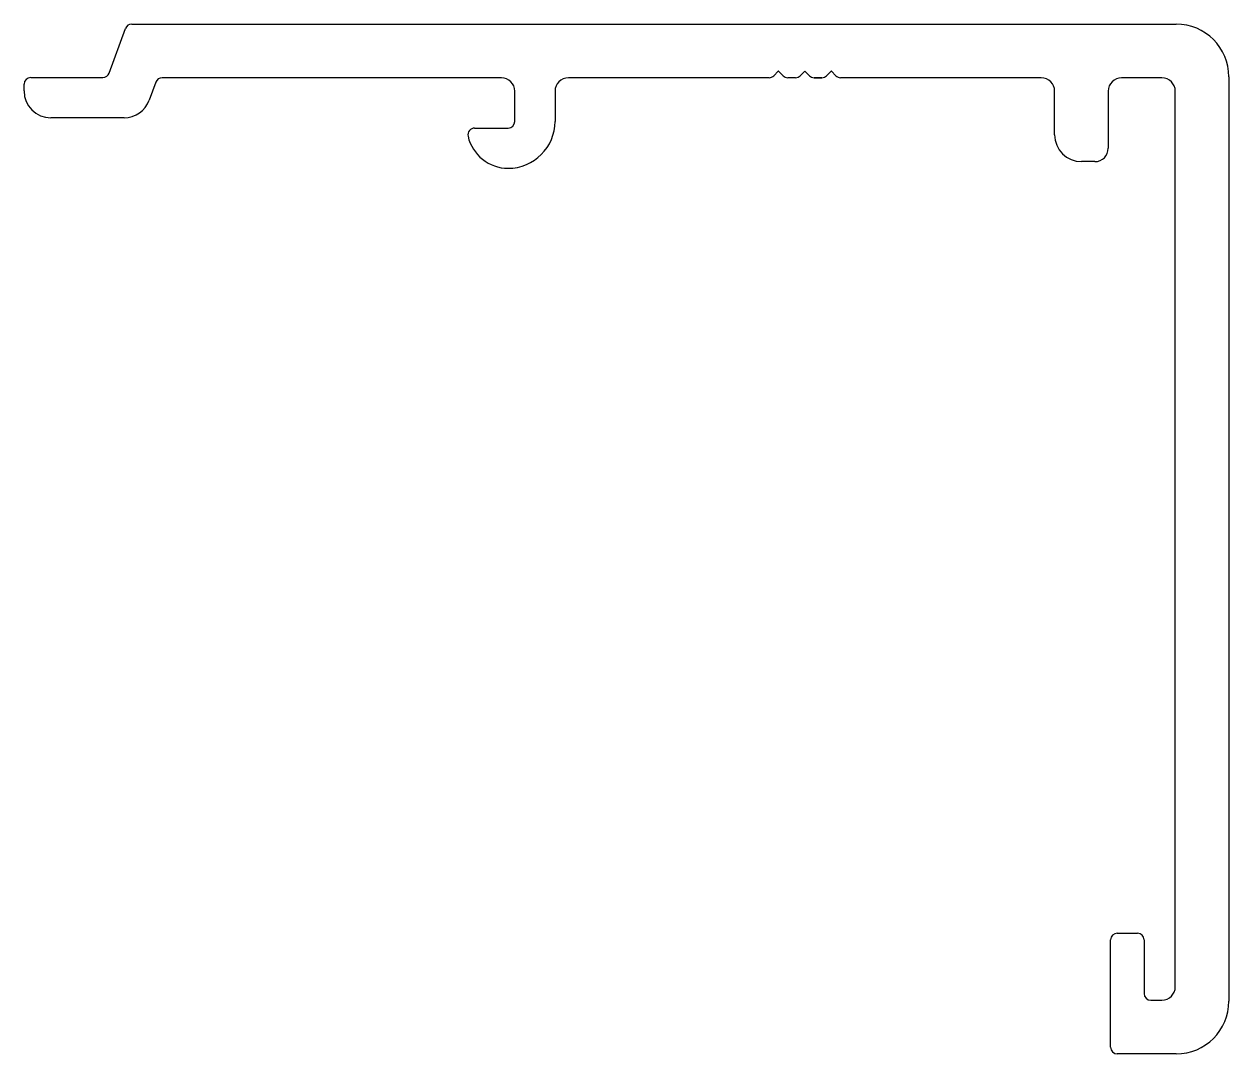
# Model space of a CAD drawing. Header units: inches. Extents: x -22.1 to 23.6, y 1.3 to 40.3.
import ezdxf

# ---------------------------------------------------------------- set-up
doc = ezdxf.new("R2010")
doc.units = ezdxf.units.IN
doc.header["$MEASUREMENT"] = 0
doc.layers.add('1', color=7, linetype='Continuous')

msp = doc.modelspace()

# ---------------------------------------------------------------- linework, layer by layer
at = {"layer": '1', "color": 6, "linetype": 'Continuous'}
for p, q in [((-18, 40.297), (21.578, 40.297)), ((-18.853, 38.442), (-18.238, 40.13)), ((6.502, 38.509), (6.331, 38.338)), ((6.685, 38.338), (6.513, 38.509)), ((7.502, 38.509), (7.331, 38.338)), ((7.684, 38.338), (7.513, 38.509)), ((8.502, 38.509), (8.331, 38.338)), ((8.684, 38.338), (8.513, 38.509)), ((-22.078, 37.766), (-22.078, 38.02)), ((-21.824, 38.274), (-19.092, 38.274)), ((-17.086, 38.098), (-17.333, 37.419)), ((-3.99, 38.265), (-16.847, 38.265)), ((6.154, 38.265), (-1.45, 38.265)), ((7.154, 38.265), (6.861, 38.265)), ((8.154, 38.265), (7.861, 38.265)), ((7.861, 38.265), (8.154, 38.265)), ((8.154, 38.265), (7.861, 38.265)), ((7.861, 38.265), (8.154, 38.265)), ((8.154, 38.265), (7.861, 38.265)), ((8.861, 38.265), (8.861, 38.265)), ((16.466, 38.265), (8.861, 38.265)), ((8.861, 38.265), (8.861, 38.265)), ((21.038, 38.265), (19.514, 38.265)), ((23.578, 38.297), (23.578, 3.3)), ((-3.482, 36.614), (-3.482, 37.757)), ((-1.958, 37.757), (-1.958, 36.614)), ((16.974, 36.106), (16.974, 37.757)), ((19.006, 37.757), (19.006, 35.598)), ((21.546, 3.84), (21.546, 37.757)), ((-18.288, 36.75), (-21.062, 36.75)), ((-5.006, 36.36), (-3.736, 36.36)), ((18.498, 35.09), (17.99, 35.09)), ((19.094, 1.554), (19.094, 5.618)), ((19.348, 5.872), (20.11, 5.872)), ((20.364, 5.618), (20.364, 3.586)), ((20.618, 3.332), (21.038, 3.332)), ((21.578, 1.3), (19.348, 1.3))]:
    msp.add_line(p, q, dxfattribs=at)
for centre, radius, start, end in [((-18, 40.043), 0.254, 90, 160), ((21.578, 38.297), 2, 0, 90), ((-19.092, 38.528), 0.254, 270, 340), ((6.508, 38.504), 0.008, 45, 135), ((7.508, 38.504), 0.008, 45, 135), ((8.508, 38.504), 0.008, 45, 135), ((-21.824, 38.02), 0.254, 90, 180), ((-16.847, 38.011), 0.254, 90, 160), ((-3.99, 37.757), 0.508, 0, 90), ((-1.45, 37.757), 0.508, 90, 180), ((6.154, 38.515), 0.25, 270, 315), ((6.861, 38.515), 0.25, 225, 270), ((7.154, 38.515), 0.25, 270, 315), ((7.861, 38.515), 0.25, 225, 270), ((8.154, 38.515), 0.25, 270, 315), ((8.861, 38.515), 0.25, 225, 270), ((16.466, 37.757), 0.508, 0, 90), ((19.514, 37.757), 0.508, 90, 180), ((21.038, 37.757), 0.508, 0, 90), ((-21.062, 37.766), 1.016, 180, 270), ((-18.288, 37.766), 1.016, 270, 340), ((-3.736, 36.614), 1.778, 270, 0), ((-3.736, 36.614), 0.254, 270, 0), ((-5.006, 36.106), 0.254, 90, 192.6804), ((17.99, 36.106), 1.016, 180, 270), ((-3.736, 36.392), 1.556, 192.6804, 270), ((18.498, 35.598), 0.508, 270, 0), ((19.348, 5.618), 0.254, 90, 180), ((20.11, 5.618), 0.254, 0, 90), ((21.038, 3.84), 0.508, 270, 360), ((20.618, 3.586), 0.254, 180, 270), ((21.578, 3.3), 2, 270, 0), ((19.348, 1.554), 0.254, 180, 270)]:
    msp.add_arc(centre, radius, start, end, dxfattribs=at)

doc.saveas('drawing.dxf')
